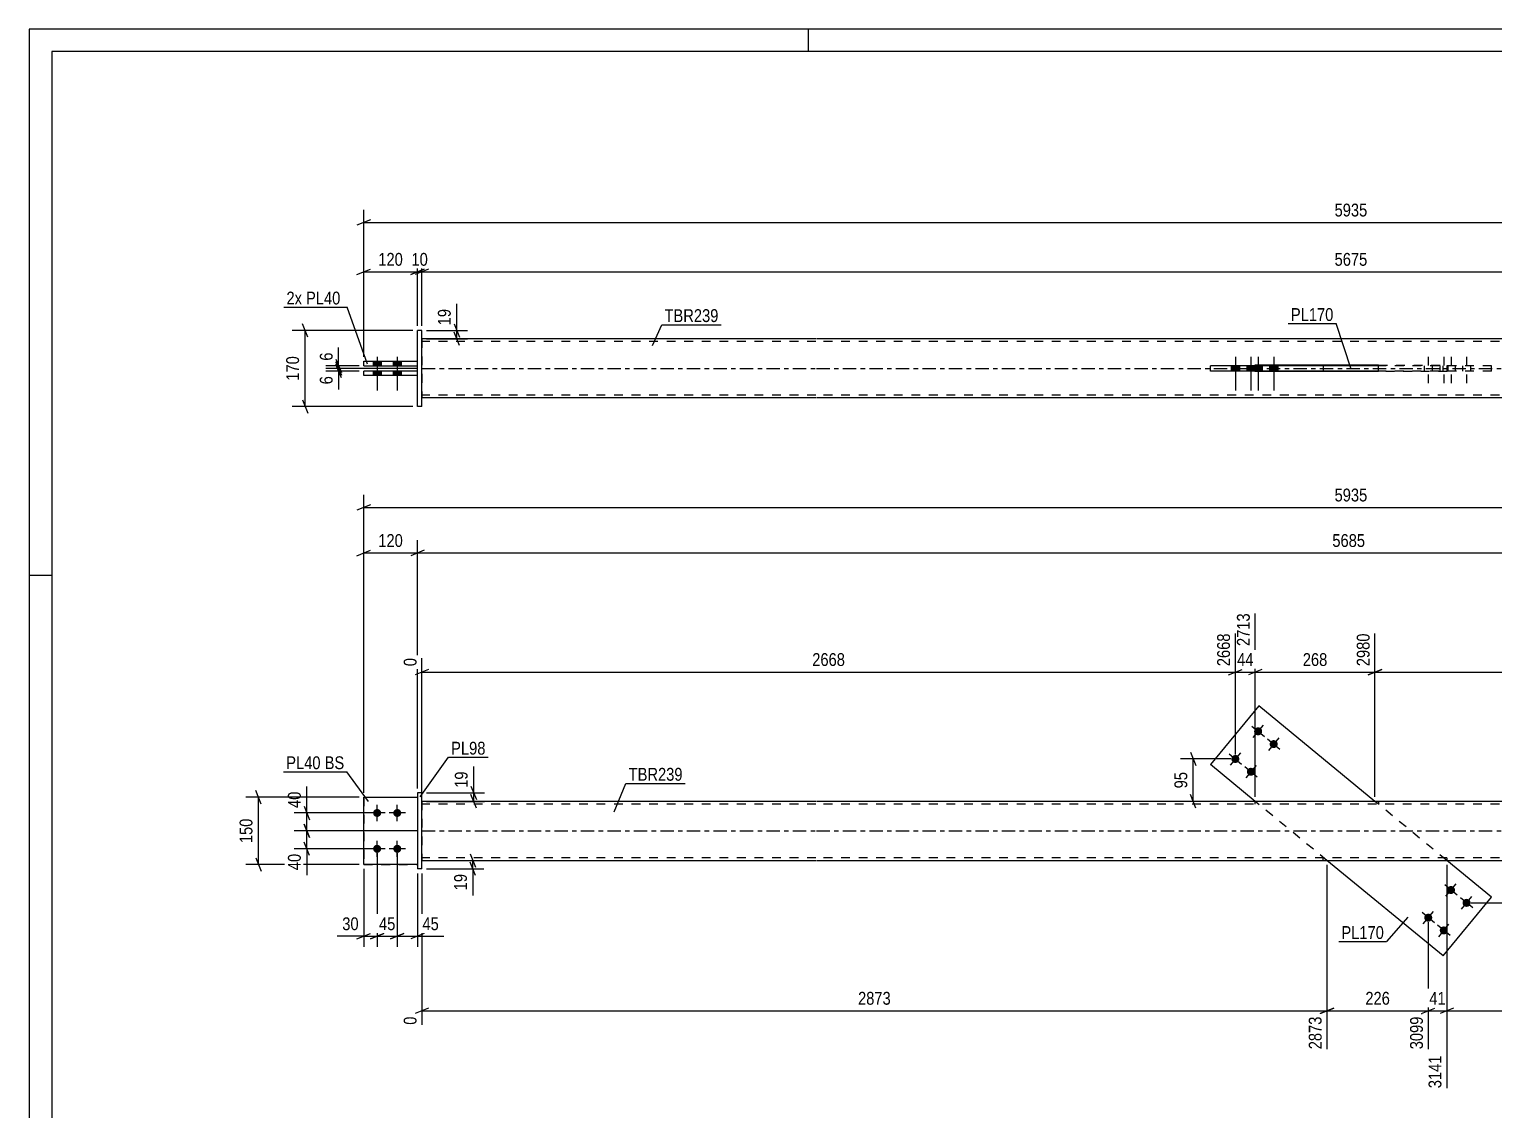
# Model space of a CAD drawing. Header units: millimetres. Extents: x 0 to 594, y 0 to 420.
# Drawn here: x 0 to 327, y 178.6 to 420 of the extents above; entities that cross this region are included whole.
import ezdxf

# ---------------------------------------------------------------- set-up
doc = ezdxf.new("R2010")
doc.units = ezdxf.units.MM
doc.linetypes.add('DXK_LINE_DOT2', pattern=[3.9198, 1.9599, -1.9599])
doc.linetypes.add('DXK_LINE_DOT3', pattern=[5.9187, 2.979, -0.9799, 0.9799, -0.9799])
doc.styles.add('Arial Narrow', font='ARIALN.TTF', dxfattribs={"height": 0.2})

# ---------------------------------------------------------------- blocks, each defined once
blk = doc.blocks.new('Unknown-580874599-1129')
at = {"color": 5, "linetype": 'Continuous'}
for p, q in [((594, 420), (0, 420)), ((0, 420), (0, 0)), ((174, 415), (174, 420)), ((589, 415), (5, 415)), ((5, 415), (5, 5)), ((5, 298), (0, 298))]:
    blk.add_line(p, q, dxfattribs=at)
blk = doc.blocks.new('Part-580874599-1928 - 1901')
at = {"color": 2, "linetype": 'Continuous'}
for p, q in [((74.68, 233.42), (74.68, 248.42)), ((74.68, 248.42), (86.68, 248.42)), ((86.68, 233.42), (74.68, 233.42))]:
    blk.add_line(p, q, dxfattribs=at)
at = {"color": 7, "linetype": 'DXK_LINE_DOT2'}
blk.add_line((86.68, 248.42), (86.68, 233.42), dxfattribs=at)
blk = doc.blocks.new('Part-580874599-1912 - 1901')
at = {"color": 2, "linetype": 'Continuous'}
for p, q in [((175.68, 247.52), (87.68, 247.52)), ((414.54, 247.52), (175.78, 247.52)), ((87.68, 234.32), (175.68, 234.32)), ((175.78, 234.32), (414.54, 234.32))]:
    blk.add_line(p, q, dxfattribs=at)
at = {"color": 7, "linetype": 'DXK_LINE_DOT2'}
for p, q in [((87.68, 247.52), (87.68, 234.32)), ((175.68, 246.92), (87.68, 246.92)), ((414.54, 246.92), (175.78, 246.92)), ((273.66, 247.52), (273.66, 246.92)), ((301.34, 247.52), (301.34, 246.92)), ((175.68, 234.92), (87.68, 234.92)), ((414.54, 234.92), (175.78, 234.92)), ((288.97, 234.32), (288.97, 234.92)), ((316.65, 234.32), (316.65, 234.92))]:
    blk.add_line(p, q, dxfattribs=at)
at = {"color": 7, "linetype": 'DXK_LINE_DOT3'}
for p, q in [((87.68, 240.92), (175.68, 240.92)), ((175.78, 240.92), (414.54, 240.92))]:
    blk.add_line(p, q, dxfattribs=at)
blk = doc.blocks.new('Part-580874599-1933 - 1901')
at = {"color": 7, "linetype": 'DXK_LINE_DOT2'}
for p, q in [((74.68, 248.42), (74.68, 233.42)), ((74.68, 248.42), (86.68, 248.42)), ((86.68, 248.42), (86.68, 233.42)), ((74.68, 233.42), (86.68, 233.42))]:
    blk.add_line(p, q, dxfattribs=at)
blk = doc.blocks.new('Part-580874599-1938 - 1901')
at = {"color": 2, "linetype": 'Continuous'}
for p, q in [((87.68, 249.42), (86.68, 249.42)), ((86.68, 249.42), (86.68, 232.42)), ((87.68, 232.42), (87.68, 249.42)), ((87.68, 232.42), (86.68, 232.42))]:
    blk.add_line(p, q, dxfattribs=at)
blk = doc.blocks.new('Part-580874599-1943 - 1901')
at = {"color": 2, "linetype": 'Continuous'}
for p, q in [((274.58, 268.86), (263.78, 255.74)), ((300.52, 247.52), (274.58, 268.86)), ((273.76, 247.52), (263.78, 255.74)), ((315.73, 212.97), (289.8, 234.32)), ((326.54, 226.1), (316.55, 234.32)), ((315.73, 212.97), (326.54, 226.1))]:
    blk.add_line(p, q, dxfattribs=at)
at = {"color": 7, "linetype": 'DXK_LINE_DOT2'}
for p, q in [((289.8, 234.32), (273.76, 247.52)), ((316.55, 234.32), (300.52, 247.52))]:
    blk.add_line(p, q, dxfattribs=at)
blk = doc.blocks.new('Bolt-580874599-1945 - 1901')
at = {"linetype": 'Continuous'}
for points in [[(77.68, 244.02, -1), (77.68, 245.82, -1)], [(82.18, 244.02, -1), (82.18, 245.82, -1)], [(77.68, 236.02, -1), (77.68, 237.82, -1)], [(82.18, 236.02, -1), (82.18, 237.82, -1)]]:
    blk.add_hatch(color=1, dxfattribs=at).paths.add_polyline_path(points)
at = {"color": 1, "linetype": 'Continuous'}
for p, q in [((77.68, 243.12), (77.68, 246.72)), ((82.18, 243.12), (82.18, 246.72)), ((79.48, 244.92), (75.88, 244.92)), ((83.98, 244.92), (80.38, 244.92)), ((79.48, 236.92), (75.88, 236.92)), ((77.68, 235.12), (77.68, 238.72)), ((83.98, 236.92), (80.38, 236.92)), ((82.18, 235.12), (82.18, 238.72))]:
    blk.add_line(p, q, dxfattribs=at)
blk = doc.blocks.new('Bolt-580874599-1946 - 1901')
at = {"linetype": 'Continuous'}
for points in [[(275, 263.86, -1), (273.85, 262.47, -1)], [(278.47, 261, -1), (277.33, 259.61, -1)], [(269.91, 257.68, -1), (268.77, 256.29, -1)], [(273.39, 254.82, -1), (272.24, 253.43, -1)]]:
    blk.add_hatch(color=1, dxfattribs=at).paths.add_polyline_path(points)
at = {"color": 1, "linetype": 'Continuous'}
for p, q in [((273.04, 264.31), (275.82, 262.02)), ((275.57, 264.55), (273.28, 261.77)), ((279.04, 261.69), (276.76, 258.91)), ((270.49, 258.38), (268.2, 255.6)), ((276.51, 261.45), (279.29, 259.16)), ((267.95, 258.13), (270.73, 255.84)), ((271.43, 255.27), (274.21, 252.98)), ((273.96, 255.52), (271.67, 252.74))]:
    blk.add_line(p, q, dxfattribs=at)
blk = doc.blocks.new('Bolt-580874599-1947 - 1901')
at = {"linetype": 'Continuous'}
for points in [[(316.93, 227.01, -1), (318.07, 228.4, -1)], [(320.4, 224.15, -1), (321.55, 225.54, -1)], [(311.84, 220.84, -1), (312.99, 222.23, -1)], [(315.32, 217.98, -1), (316.46, 219.37, -1)]]:
    blk.add_hatch(color=1, dxfattribs=at).paths.add_polyline_path(points)
at = {"color": 1, "linetype": 'Continuous'}
for p, q in [((316.36, 226.32), (318.64, 229.1)), ((318.89, 226.56), (316.11, 228.85)), ((322.37, 223.7), (319.59, 225.99)), ((319.83, 223.46), (322.12, 226.24)), ((313.81, 220.39), (311.03, 222.68)), ((311.27, 220.14), (313.56, 222.92)), ((317.28, 217.53), (314.5, 219.82)), ((314.75, 217.28), (317.04, 220.06))]:
    blk.add_line(p, q, dxfattribs=at)
blk = doc.blocks.new('Part-580874599-2347 - 2328')
at = {"color": 2, "linetype": 'Continuous'}
for p, q in [((74.68, 342.63), (74.68, 343.63)), ((86.68, 343.63), (74.68, 343.63)), ((86.68, 342.63), (74.68, 342.63))]:
    blk.add_line(p, q, dxfattribs=at)
at = {"color": 7, "linetype": 'DXK_LINE_DOT2'}
blk.add_line((86.68, 342.63), (86.68, 343.63), dxfattribs=at)
blk = doc.blocks.new('Bolt-580874599-2331 - 2328')
at = {"linetype": 'Continuous'}
for points in [[(76.78, 344.83), (78.58, 344.83), (78.58, 345.83), (76.78, 345.83)], [(76.78, 344.83), (78.58, 344.83), (78.58, 345.83), (76.78, 345.83)], [(76.78, 342.63), (78.58, 342.63), (78.58, 343.63), (76.78, 343.63)], [(76.78, 342.63), (78.58, 342.63), (78.58, 343.63), (76.78, 343.63)], [(81.28, 344.83), (83.08, 344.83), (83.08, 345.83), (81.28, 345.83)], [(81.28, 344.83), (83.08, 344.83), (83.08, 345.83), (81.28, 345.83)], [(81.28, 342.63), (83.08, 342.63), (83.08, 343.63), (81.28, 343.63)], [(81.28, 342.63), (83.08, 342.63), (83.08, 343.63), (81.28, 343.63)]]:
    blk.add_hatch(color=1, dxfattribs=at).paths.add_polyline_path(points)
at = {"color": 1, "linetype": 'Continuous'}
for p, q in [((77.68, 346.83), (77.68, 339.33)), ((77.68, 346.83), (77.68, 339.33)), ((82.18, 346.83), (82.18, 339.33)), ((82.18, 346.83), (82.18, 339.33)), ((76.78, 345.83), (76.78, 344.83)), ((76.78, 345.83), (76.78, 344.83)), ((76.78, 343.63), (76.78, 342.63)), ((76.78, 343.63), (76.78, 342.63)), ((78.58, 345.83), (78.58, 344.83)), ((78.58, 345.83), (78.58, 344.83)), ((78.58, 343.63), (78.58, 342.63)), ((78.58, 343.63), (78.58, 342.63)), ((81.28, 345.83), (81.28, 344.83)), ((81.28, 345.83), (81.28, 344.83)), ((81.28, 343.63), (81.28, 342.63)), ((81.28, 343.63), (81.28, 342.63)), ((83.08, 345.83), (83.08, 344.83)), ((83.08, 345.83), (83.08, 344.83)), ((83.08, 343.63), (83.08, 342.63)), ((83.08, 343.63), (83.08, 342.63))]:
    blk.add_line(p, q, dxfattribs=at)
blk = doc.blocks.new('Part-580874599-2336 - 2328')
at = {"color": 2, "linetype": 'Continuous'}
for p, q in [((263.78, 343.63), (263.78, 344.83)), ((301.34, 344.83), (263.78, 344.83)), ((301.34, 343.63), (263.78, 343.63)), ((274.58, 343.63), (274.58, 344.83))]:
    blk.add_line(p, q, dxfattribs=at)
at = {"color": 7, "linetype": 'DXK_LINE_DOT2'}
for p, q in [((326.54, 344.83), (301.34, 344.83)), ((326.54, 343.63), (301.34, 343.63)), ((315.73, 343.63), (315.73, 344.83)), ((326.54, 343.63), (326.54, 344.83))]:
    blk.add_line(p, q, dxfattribs=at)
blk = doc.blocks.new('Part-580874599-2337 - 2328')
at = {"color": 2, "linetype": 'Continuous'}
for p, q in [((87.68, 352.73), (86.68, 352.73)), ((86.68, 335.73), (86.68, 352.73)), ((87.68, 335.73), (87.68, 352.73)), ((87.68, 335.73), (86.68, 335.73))]:
    blk.add_line(p, q, dxfattribs=at)
blk = doc.blocks.new('Part-580874599-2342 - 2328')
at = {"color": 2, "linetype": 'Continuous'}
for p, q in [((74.68, 344.83), (74.68, 345.83)), ((74.68, 345.83), (86.68, 345.83)), ((74.68, 344.83), (86.68, 344.83))]:
    blk.add_line(p, q, dxfattribs=at)
at = {"color": 7, "linetype": 'DXK_LINE_DOT2'}
blk.add_line((86.68, 344.83), (86.68, 345.83), dxfattribs=at)
blk = doc.blocks.new('Part-580874599-2367 - 2328')
at = {"color": 2, "linetype": 'Continuous'}
for p, q in [((175.68, 350.83), (87.68, 350.83)), ((414.54, 350.83), (175.78, 350.83)), ((273.66, 344.83), (273.66, 344.93)), ((301.34, 344.93), (273.66, 344.93)), ((273.66, 343.53), (273.66, 343.63)), ((301.34, 343.53), (273.66, 343.53)), ((288.97, 344.83), (288.97, 344.93)), ((288.97, 343.53), (288.97, 343.63)), ((301.34, 343.53), (301.34, 344.93)), ((175.68, 337.63), (87.68, 337.63)), ((414.54, 337.63), (175.78, 337.63))]:
    blk.add_line(p, q, dxfattribs=at)
at = {"color": 7, "linetype": 'DXK_LINE_DOT2'}
for p, q in [((87.68, 350.83), (87.68, 337.63)), ((175.68, 350.23), (87.68, 350.23)), ((414.54, 350.23), (175.78, 350.23)), ((273.66, 344.93), (273.66, 343.63)), ((288.97, 344.93), (288.97, 343.63)), ((301.34, 344.93), (316.65, 344.93)), ((316.65, 343.53), (301.34, 343.53)), ((316.65, 344.93), (316.65, 343.53)), ((175.68, 338.23), (87.68, 338.23)), ((414.54, 338.23), (175.78, 338.23))]:
    blk.add_line(p, q, dxfattribs=at)
at = {"color": 7, "linetype": 'DXK_LINE_DOT3'}
for p, q in [((87.68, 344.23), (175.68, 344.23)), ((175.78, 344.23), (414.54, 344.23))]:
    blk.add_line(p, q, dxfattribs=at)
blk = doc.blocks.new('Bolt-580874599-2373 - 2328')
at = {"linetype": 'Continuous'}
for points in [[(270.24, 344.83), (268.44, 344.83), (268.44, 343.63), (270.24, 343.63)], [(273.72, 344.83), (271.92, 344.83), (271.92, 343.63), (273.72, 343.63)], [(275.33, 344.83), (273.53, 344.83), (273.53, 343.63), (275.33, 343.63)], [(278.8, 344.83), (277, 344.83), (277, 343.63), (278.8, 343.63)]]:
    blk.add_hatch(color=1, dxfattribs=at).paths.add_polyline_path(points)
at = {"color": 1, "linetype": 'Continuous'}
for p, q in [((269.34, 346.83), (269.34, 339.33)), ((272.82, 346.83), (272.82, 339.33)), ((274.43, 346.83), (274.43, 339.33)), ((277.9, 346.83), (277.9, 339.33)), ((268.44, 344.83), (268.44, 343.63)), ((270.24, 344.83), (270.24, 343.63)), ((271.92, 344.83), (271.92, 343.63)), ((273.53, 344.83), (273.53, 343.63)), ((273.72, 344.83), (273.72, 343.63)), ((275.33, 344.83), (275.33, 343.63)), ((277, 344.83), (277, 343.63)), ((278.8, 344.83), (278.8, 343.63))]:
    blk.add_line(p, q, dxfattribs=at)
blk = doc.blocks.new('Bolt-580874599-2374 - 2328')
at = {"color": 1, "linetype": 'DXK_LINE_DOT2'}
for p, q in [((312.42, 346.83), (312.42, 339.33)), ((315.89, 346.83), (315.89, 339.33)), ((317.5, 346.83), (317.5, 339.33)), ((320.98, 346.83), (320.98, 339.33)), ((311.52, 344.83), (311.52, 343.63)), ((313.32, 344.83), (313.32, 343.63)), ((314.99, 344.83), (314.99, 343.63)), ((316.6, 344.83), (316.6, 343.63)), ((316.79, 344.83), (316.79, 343.63)), ((318.4, 344.83), (318.4, 343.63)), ((320.08, 344.83), (320.08, 343.63)), ((321.88, 344.83), (321.88, 343.63))]:
    blk.add_line(p, q, dxfattribs=at)
blk = doc.blocks.new('StraightDimension-580874599-2155 - 1901')
at = {"color": 7, "linetype": 'Continuous'}
for p, q in [((289.8, 233.32), (289.8, 192.13)), ((312.42, 220.53), (312.42, 192.13)), ((291.3, 201.34), (288.3, 200.14)), ((289.8, 200.74), (312.42, 200.74)), ((310.92, 200.14), (313.92, 201.34))]:
    blk.add_line(p, q, dxfattribs=at)
at = {"color": 0}
blk.add_wipeout([(304.45, 201.49), (304.45, 205.69), (297.77, 205.69), (297.77, 201.49)], dxfattribs=at)
at = {"color": 0, "linetype": 'Continuous'}
blk.add_wipeout([(311.82, 200.04), (307.62, 200.04), (307.62, 191.53), (311.82, 191.53)], dxfattribs=at)
at = {"color": 3, "style": 'Arial Narrow'}
blk.add_text('226', height=2.863, dxfattribs=at).set_placement((298.37, 202.09))
at = {"color": 3, "linetype": 'Continuous', "style": 'Arial Narrow'}
blk.add_text('3099', height=2.863, rotation=90.0002, dxfattribs=at).set_placement((311.22, 192.13))
blk = doc.blocks.new('StraightDimension-580874599-1978 - 1901')
at = {"color": 7, "linetype": 'Continuous'}
for p, q in [((74.68, 249.42), (74.68, 305.85)), ((86.68, 250.42), (86.68, 305.85)), ((73.18, 302.4), (76.18, 303.6)), ((74.68, 303), (86.68, 303)), ((88.18, 303.6), (85.18, 302.4))]:
    blk.add_line(p, q, dxfattribs=at)
at = {"color": 0}
blk.add_wipeout([(84.02, 303.75), (84.02, 307.95), (77.34, 307.95), (77.34, 303.75)], dxfattribs=at)
at = {"color": 3, "style": 'Arial Narrow'}
blk.add_text('120', height=2.863, dxfattribs=at).set_placement((77.94, 304.35))
blk = doc.blocks.new('StraightDimension-580874599-2125 - 1901')
at = {"color": 7, "linetype": 'Continuous'}
for p, q in [((88.68, 249.42), (101.64, 249.42)), ((98.64, 250.92), (99.84, 247.92)), ((99.84, 246.02), (98.64, 249.02)), ((99.24, 247.52), (99.24, 249.42)), ((88.68, 247.52), (101.64, 247.52))]:
    blk.add_line(p, q, dxfattribs=at)
at = {"color": 0}
blk.add_wipeout([(98.49, 254.8), (94.29, 254.8), (94.29, 249.94), (98.49, 249.94)], dxfattribs=at)
at = {"color": 7, "linetype": 'Continuous'}
blk.add_line((99.24, 249.42), (99.24, 255.32), dxfattribs=at)
blk.add_line((99.24, 249.42), (99.24, 255.32), dxfattribs=at)
at = {"color": 3, "style": 'Arial Narrow'}
blk.add_text('19', height=2.863, rotation=90.0002, dxfattribs=at).set_placement((97.89, 250.54))
blk = doc.blocks.new('StraightDimension-580874599-2235 - 1901')
at = {"color": 7, "linetype": 'Continuous'}
for p, q in [((273.76, 248.52), (273.76, 289.52)), ((300.52, 248.52), (300.52, 285.02)), ((275.26, 277.01), (272.26, 275.81)), ((273.76, 276.41), (300.52, 276.41)), ((299.02, 275.81), (302.02, 277.01))]:
    blk.add_line(p, q, dxfattribs=at)
at = {"color": 0, "linetype": 'Continuous'}
blk.add_wipeout([(299.92, 285.62), (295.72, 285.62), (295.72, 277.11), (299.92, 277.11)], dxfattribs=at)
at = {"color": 0}
blk.add_wipeout([(290.48, 277.16), (290.48, 281.36), (283.8, 281.36), (283.8, 277.16)], dxfattribs=at)
at = {"color": 3, "linetype": 'Continuous', "style": 'Arial Narrow'}
blk.add_text('2980', height=2.863, rotation=90.0002, dxfattribs=at).set_placement((299.32, 277.71))
at = {"color": 3, "style": 'Arial Narrow'}
blk.add_text('268', height=2.863, dxfattribs=at).set_placement((284.4, 277.76))
blk = doc.blocks.new('StraightDimension-580874599-3569 - 1901')
at = {"color": 7, "linetype": 'Continuous'}
for p, q in [((259.35, 258.49), (260.55, 255.49)), ((268.34, 256.99), (257.1, 256.99)), ((259.95, 247.52), (259.95, 256.99)), ((260.55, 246.02), (259.35, 249.02)), ((260.49, 247.52), (257.1, 247.52))]:
    blk.add_line(p, q, dxfattribs=at)
at = {"color": 0}
blk.add_wipeout([(259.2, 254.68), (255, 254.68), (255, 249.82), (259.2, 249.82)], dxfattribs=at)
at = {"color": 3, "style": 'Arial Narrow'}
blk.add_text('95', height=2.863, rotation=90.0002, dxfattribs=at).set_placement((258.6, 250.42))
blk = doc.blocks.new('StraightDimension-580874599-2098 - 1901')
at = {"color": 7, "linetype": 'Continuous'}
for p, q in [((61.38, 246.42), (62.58, 243.42)), ((76.68, 244.92), (59.13, 244.92)), ((62.58, 239.42), (61.38, 242.42)), ((61.98, 240.92), (61.98, 244.92)), ((86.68, 240.92), (59.13, 240.92))]:
    blk.add_line(p, q, dxfattribs=at)
at = {"color": 0}
blk.add_wipeout([(61.23, 250.3), (57.03, 250.3), (57.03, 245.44), (61.23, 245.44)], dxfattribs=at)
at = {"color": 7, "linetype": 'Continuous'}
blk.add_line((61.98, 244.92), (61.98, 250.82), dxfattribs=at)
blk.add_line((61.98, 244.92), (61.98, 250.82), dxfattribs=at)
at = {"color": 3, "style": 'Arial Narrow'}
blk.add_text('40', height=2.863, rotation=90.0002, dxfattribs=at).set_placement((60.63, 246.04))
blk = doc.blocks.new('StraightDimension-580874599-2169 - 1901')
at = {"color": 7, "linetype": 'Continuous'}
for p, q in [((316.55, 233.32), (316.55, 183.43)), ((312.42, 220.53), (312.42, 192.13)), ((310.92, 200.14), (313.92, 201.34)), ((312.42, 200.74), (316.55, 200.74)), ((318.05, 201.34), (315.05, 200.14))]:
    blk.add_line(p, q, dxfattribs=at)
at = {"color": 0}
blk.add_wipeout([(316.91, 201.49), (316.91, 205.69), (312.06, 205.69), (312.06, 201.49)], dxfattribs=at)
at = {"color": 0, "linetype": 'Continuous'}
blk.add_wipeout([(315.95, 191.34), (311.75, 191.34), (311.75, 182.83), (315.95, 182.83)], dxfattribs=at)
at = {"color": 3, "style": 'Arial Narrow'}
blk.add_text('41', height=2.863, dxfattribs=at).set_placement((312.66, 202.09))
at = {"color": 3, "linetype": 'Continuous', "style": 'Arial Narrow'}
blk.add_text('3141', height=2.863, rotation=90.0002, dxfattribs=at).set_placement((315.35, 183.43))
blk = doc.blocks.new('StraightDimension-580874599-1973 - 1901')
at = {"color": 7, "linetype": 'Continuous'}
for p, q in [((86.68, 250.42), (86.68, 305.85)), ((88.18, 303.6), (85.18, 302.4)), ((86.68, 303), (502.64, 303))]:
    blk.add_line(p, q, dxfattribs=at)
at = {"color": 0}
blk.add_wipeout([(298.91, 303.75), (298.91, 307.95), (290.4, 307.95), (290.4, 303.75)], dxfattribs=at)
at = {"color": 3, "style": 'Arial Narrow'}
blk.add_text('5685', height=2.863, dxfattribs=at).set_placement((291, 304.35))
blk = doc.blocks.new('StraightDimension-580874599-2030 - 1901')
at = {"color": 7, "linetype": 'Continuous'}
for p, q in [((334.34, 235.82), (335.54, 232.82)), ((326.71, 234.32), (337.34, 234.32)), ((334.94, 224.85), (334.94, 234.32)), ((335.54, 223.35), (334.34, 226.35)), ((321.98, 224.85), (337.34, 224.85))]:
    blk.add_line(p, q, dxfattribs=at)
at = {"color": 0}
blk.add_wipeout([(334.19, 232.01), (329.99, 232.01), (329.99, 227.15), (334.19, 227.15)], dxfattribs=at)
at = {"color": 3, "style": 'Arial Narrow'}
blk.add_text('95', height=2.863, rotation=90.0002, dxfattribs=at).set_placement((333.59, 227.75))
blk = doc.blocks.new('StraightDimension-580874599-2041 - 1901')
at = {"color": 7, "linetype": 'Continuous'}
for p, q in [((51.78, 246.92), (50.58, 249.92)), ((73.68, 248.42), (48.33, 248.42)), ((51.18, 233.42), (51.18, 248.42)), ((73.68, 233.42), (48.33, 233.42)), ((50.58, 234.92), (51.78, 231.92))]:
    blk.add_line(p, q, dxfattribs=at)
at = {"color": 0}
blk.add_wipeout([(50.43, 244.26), (46.23, 244.26), (46.23, 237.58), (50.43, 237.58)], dxfattribs=at)
at = {"color": 3, "style": 'Arial Narrow'}
blk.add_text('150', height=2.863, rotation=90.0002, dxfattribs=at).set_placement((49.83, 238.18))
blk = doc.blocks.new('StraightDimension-580874599-2183 - 1901')
at = {"color": 7, "linetype": 'Continuous'}
for p, q in [((316.55, 233.32), (316.55, 183.43)), ((502.64, 232.42), (502.64, 192.13)), ((318.05, 201.34), (315.05, 200.14)), ((316.55, 200.74), (502.64, 200.74)), ((501.14, 200.14), (504.14, 201.34))]:
    blk.add_line(p, q, dxfattribs=at)
at = {"color": 0}
blk.add_wipeout([(413.85, 201.49), (413.85, 205.69), (405.34, 205.69), (405.34, 201.49)], dxfattribs=at)
at = {"color": 0, "linetype": 'Continuous'}
blk.add_wipeout([(502.04, 200.04), (497.84, 200.04), (497.84, 191.53), (502.04, 191.53)], dxfattribs=at)
at = {"color": 3, "style": 'Arial Narrow'}
blk.add_text('2534', height=2.863, dxfattribs=at).set_placement((405.94, 202.09))
at = {"color": 3, "linetype": 'Continuous', "style": 'Arial Narrow'}
blk.add_text('5675', height=2.863, rotation=90.0002, dxfattribs=at).set_placement((501.44, 192.13))
blk = doc.blocks.new('StraightDimension-580874599-2257 - 1901')
at = {"color": 7, "linetype": 'Continuous'}
for p, q in [((273.76, 248.52), (273.76, 289.52)), ((269.34, 257.99), (269.34, 285.02)), ((267.84, 275.81), (270.84, 277.01)), ((269.34, 276.41), (273.76, 276.41)), ((275.26, 277.01), (272.26, 275.81))]:
    blk.add_line(p, q, dxfattribs=at)
at = {"color": 0}
blk.add_wipeout([(273.98, 277.16), (273.98, 281.36), (269.13, 281.36), (269.13, 277.16)], dxfattribs=at)
at = {"color": 0, "linetype": 'Continuous'}
blk.add_wipeout([(273.16, 290.12), (268.96, 290.12), (268.96, 281.61), (273.16, 281.61)], dxfattribs=at)
at = {"color": 3, "linetype": 'Continuous', "style": 'Arial Narrow'}
blk.add_text('2713', height=2.863, rotation=90.0002, dxfattribs=at).set_placement((272.56, 282.21))
at = {"color": 3, "style": 'Arial Narrow'}
blk.add_text('44', height=2.863, dxfattribs=at).set_placement((269.73, 277.76))
blk = doc.blocks.new('StraightDimension-580874599-2111 - 1901')
at = {"color": 7, "linetype": 'Continuous'}
for p, q in [((61.38, 242.42), (62.58, 239.42)), ((86.68, 240.92), (59.13, 240.92)), ((61.98, 236.92), (61.98, 240.92)), ((76.68, 236.92), (59.13, 236.92)), ((62.58, 235.42), (61.38, 238.42))]:
    blk.add_line(p, q, dxfattribs=at)
at = {"color": 0}
blk.add_wipeout([(61.23, 236.39), (57.03, 236.39), (57.03, 231.54), (61.23, 231.54)], dxfattribs=at)
at = {"color": 7, "linetype": 'Continuous'}
blk.add_line((61.98, 236.92), (61.98, 231.01), dxfattribs=at)
blk.add_line((61.98, 236.92), (61.98, 231.01), dxfattribs=at)
at = {"color": 3, "style": 'Arial Narrow'}
blk.add_text('40', height=2.863, rotation=90.0002, dxfattribs=at).set_placement((60.63, 232.14))
blk = doc.blocks.new('StraightDimension-580874599-2134 - 1901')
at = {"color": 7, "linetype": 'Continuous'}
for p, q in [((98.48, 235.82), (99.68, 232.82)), ((88.68, 234.32), (101.48, 234.32)), ((88.68, 232.42), (101.48, 232.42)), ((99.68, 230.92), (98.48, 233.92)), ((99.08, 232.42), (99.08, 234.32))]:
    blk.add_line(p, q, dxfattribs=at)
at = {"color": 0}
blk.add_wipeout([(98.33, 231.89), (94.13, 231.89), (94.13, 227.04), (98.33, 227.04)], dxfattribs=at)
at = {"color": 7, "linetype": 'Continuous'}
blk.add_line((99.08, 232.42), (99.08, 226.51), dxfattribs=at)
blk.add_line((99.08, 232.42), (99.08, 226.51), dxfattribs=at)
at = {"color": 3, "style": 'Arial Narrow'}
blk.add_text('19', height=2.863, rotation=90.0002, dxfattribs=at).set_placement((97.73, 227.64))
blk = doc.blocks.new('StraightDimension-580874599-2143 - 1901')
at = {"color": 7, "linetype": 'Continuous'}
for p, q in [((289.8, 233.32), (289.8, 192.13)), ((87.68, 231.42), (87.68, 197.61)), ((89.18, 201.34), (86.18, 200.14)), ((87.68, 200.74), (289.8, 200.74)), ((288.3, 200.14), (291.3, 201.34))]:
    blk.add_line(p, q, dxfattribs=at)
at = {"color": 0}
blk.add_wipeout([(193, 201.49), (193, 205.69), (184.48, 205.69), (184.48, 201.49)], dxfattribs=at)
at = {"color": 0, "linetype": 'Continuous'}
for points in [[(87.08, 200.04), (82.88, 200.04), (82.88, 197.01), (87.08, 197.01)], [(289.2, 200.04), (285, 200.04), (285, 191.53), (289.2, 191.53)]]:
    blk.add_wipeout(points, dxfattribs=at)
at = {"color": 3, "style": 'Arial Narrow'}
blk.add_text('2873', height=2.863, dxfattribs=at).set_placement((185.08, 202.09))
at = {"color": 3, "linetype": 'Continuous', "style": 'Arial Narrow'}
for s, height, p in [('0', 2.86, (86.48, 197.61)), ('2873', 2.863, (288.6, 192.13))]:
    blk.add_text(s, height=height, rotation=90.0002, dxfattribs=at).set_placement(p)
blk = doc.blocks.new('StraightDimension-580874599-2196 - 1901')
at = {"color": 7, "linetype": 'Continuous'}
for p, q in [((77.68, 235.92), (77.68, 214.99)), ((74.68, 232.42), (74.68, 214.99)), ((73.18, 216.79), (76.18, 217.99)), ((74.68, 217.39), (77.68, 217.39)), ((79.18, 217.99), (76.18, 216.79))]:
    blk.add_line(p, q, dxfattribs=at)
at = {"color": 0}
blk.add_wipeout([(74.15, 218.14), (74.15, 222.34), (69.3, 222.34), (69.3, 218.14)], dxfattribs=at)
at = {"color": 7, "linetype": 'Continuous'}
blk.add_line((74.68, 217.39), (68.77, 217.39), dxfattribs=at)
blk.add_line((74.68, 217.39), (68.77, 217.39), dxfattribs=at)
at = {"color": 3, "style": 'Arial Narrow'}
blk.add_text('30', height=2.863, dxfattribs=at).set_placement((69.9, 218.74))
blk = doc.blocks.new('StraightDimension-580874599-2206 - 1901')
at = {"color": 7, "linetype": 'Continuous'}
for p, q in [((77.68, 235.92), (77.68, 214.99)), ((82.18, 235.92), (82.18, 214.99)), ((76.18, 216.79), (79.18, 217.99)), ((77.68, 217.39), (82.18, 217.39)), ((83.68, 217.99), (80.68, 216.79))]:
    blk.add_line(p, q, dxfattribs=at)
at = {"color": 0}
blk.add_wipeout([(82.36, 218.14), (82.36, 222.34), (77.5, 222.34), (77.5, 218.14)], dxfattribs=at)
at = {"color": 3, "style": 'Arial Narrow'}
blk.add_text('45', height=2.863, dxfattribs=at).set_placement((78.1, 218.74))
blk = doc.blocks.new('StraightDimension-580874599-2213 - 1901')
at = {"color": 7, "linetype": 'Continuous'}
for p, q in [((82.18, 235.92), (82.18, 214.99)), ((86.68, 231.42), (86.68, 214.99)), ((80.68, 216.79), (83.68, 217.99)), ((82.18, 217.39), (86.68, 217.39)), ((88.18, 217.99), (85.18, 216.79))]:
    blk.add_line(p, q, dxfattribs=at)
at = {"color": 0}
blk.add_wipeout([(92.06, 218.14), (92.06, 222.34), (87.2, 222.34), (87.2, 218.14)], dxfattribs=at)
at = {"color": 7, "linetype": 'Continuous'}
blk.add_line((86.68, 217.39), (92.59, 217.39), dxfattribs=at)
blk.add_line((86.68, 217.39), (92.59, 217.39), dxfattribs=at)
at = {"color": 3, "style": 'Arial Narrow'}
blk.add_text('45', height=2.863, dxfattribs=at).set_placement((87.8, 218.74))
blk = doc.blocks.new('StraightDimension-580874599-2221 - 1901')
at = {"color": 7, "linetype": 'Continuous'}
for p, q in [((300.52, 248.52), (300.52, 285.02)), ((502.64, 249.42), (502.64, 285.02)), ((302.02, 277.01), (299.02, 275.81)), ((300.52, 276.41), (502.64, 276.41)), ((501.14, 275.81), (504.14, 277.01))]:
    blk.add_line(p, q, dxfattribs=at)
at = {"color": 0, "linetype": 'Continuous'}
blk.add_wipeout([(502.04, 285.62), (497.84, 285.62), (497.84, 277.11), (502.04, 277.11)], dxfattribs=at)
at = {"color": 0}
blk.add_wipeout([(405.83, 277.16), (405.83, 281.36), (397.32, 281.36), (397.32, 277.16)], dxfattribs=at)
at = {"color": 3, "linetype": 'Continuous', "style": 'Arial Narrow'}
blk.add_text('5675', height=2.863, rotation=90.0002, dxfattribs=at).set_placement((501.44, 277.71))
at = {"color": 3, "style": 'Arial Narrow'}
blk.add_text('2694', height=2.863, dxfattribs=at).set_placement((397.92, 277.76))
blk = doc.blocks.new('StraightDimension-580874599-2273 - 1901')
at = {"color": 7, "linetype": 'Continuous'}
for p, q in [((269.34, 257.99), (269.34, 285.02)), ((87.68, 248.52), (87.68, 279.54)), ((89.18, 277.01), (86.18, 275.81)), ((87.68, 276.41), (269.34, 276.41)), ((267.84, 275.81), (270.84, 277.01))]:
    blk.add_line(p, q, dxfattribs=at)
at = {"color": 0, "linetype": 'Continuous'}
for points in [[(268.74, 285.62), (264.54, 285.62), (264.54, 277.11), (268.74, 277.11)], [(87.08, 280.14), (82.88, 280.14), (82.88, 277.11), (87.08, 277.11)]]:
    blk.add_wipeout(points, dxfattribs=at)
at = {"color": 0}
blk.add_wipeout([(182.77, 277.16), (182.77, 281.36), (174.25, 281.36), (174.25, 277.16)], dxfattribs=at)
at = {"color": 3, "linetype": 'Continuous', "style": 'Arial Narrow'}
for s, height, p in [('2668', 2.863, (268.14, 277.71)), ('0', 2.86, (86.48, 277.71))]:
    blk.add_text(s, height=height, rotation=90.0002, dxfattribs=at).set_placement(p)
at = {"color": 3, "style": 'Arial Narrow'}
blk.add_text('2668', height=2.863, dxfattribs=at).set_placement((174.85, 277.76))
blk = doc.blocks.new('StraightDimension-580874599-2284 - 1901')
at = {"color": 7, "linetype": 'Continuous'}
for p, q in [((74.68, 249.42), (74.68, 316.02)), ((76.18, 313.77), (73.18, 312.57)), ((74.68, 313.17), (515.64, 313.17))]:
    blk.add_line(p, q, dxfattribs=at)
at = {"color": 0}
blk.add_wipeout([(299.41, 313.92), (299.41, 318.12), (290.9, 318.12), (290.9, 313.92)], dxfattribs=at)
at = {"color": 3, "style": 'Arial Narrow'}
blk.add_text('5935', height=2.863, dxfattribs=at).set_placement((291.5, 314.52))
blk = doc.blocks.new('StraightDimension-580874599-2483 - 2328')
at = {"color": 7, "linetype": 'Continuous'}
for p, q in [((73.18, 365.22), (76.18, 366.42)), ((74.68, 346.83), (74.68, 368.67)), ((88.18, 366.42), (85.18, 365.22)), ((86.68, 353.73), (86.68, 368.67)), ((74.68, 365.82), (86.68, 365.82))]:
    blk.add_line(p, q, dxfattribs=at)
at = {"color": 0}
blk.add_wipeout([(84.02, 366.57), (84.02, 370.77), (77.34, 370.77), (77.34, 366.57)], dxfattribs=at)
at = {"color": 3, "style": 'Arial Narrow'}
blk.add_text('120', height=2.863, dxfattribs=at).set_placement((77.94, 367.17))
blk = doc.blocks.new('StraightDimension-580874599-2524 - 2328')
at = {"color": 7, "linetype": 'Continuous'}
for p, q in [((62.19, 351.23), (60.99, 354.23)), ((85.68, 352.73), (58.74, 352.73)), ((61.59, 335.73), (61.59, 352.73)), ((60.99, 337.23), (62.19, 334.23)), ((85.68, 335.73), (58.74, 335.73))]:
    blk.add_line(p, q, dxfattribs=at)
at = {"color": 0}
blk.add_wipeout([(60.84, 347.57), (56.64, 347.57), (56.64, 340.89), (60.84, 340.89)], dxfattribs=at)
at = {"color": 3, "style": 'Arial Narrow'}
blk.add_text('170', height=2.863, rotation=90.0002, dxfattribs=at).set_placement((60.24, 341.49))
blk = doc.blocks.new('StraightDimension-580874599-2406 - 2328')
at = {"color": 7, "linetype": 'Continuous'}
for p, q in [((86.68, 344.23), (66.24, 344.23)), ((73.68, 343.63), (66.24, 343.63)), ((68.49, 345.73), (69.69, 342.73)), ((69.69, 342.13), (68.49, 345.13)), ((69.09, 343.63), (69.09, 344.23))]:
    blk.add_line(p, q, dxfattribs=at)
at = {"color": 0}
blk.add_wipeout([(68.34, 343.11), (64.14, 343.11), (64.14, 340.08), (68.34, 340.08)], dxfattribs=at)
at = {"color": 7, "linetype": 'Continuous'}
blk.add_line((69.09, 343.63), (69.09, 339.55), dxfattribs=at)
blk.add_line((69.09, 343.63), (69.09, 339.55), dxfattribs=at)
at = {"color": 3, "style": 'Arial Narrow'}
blk.add_text('6', height=2.86, rotation=90.0002, dxfattribs=at).set_placement((67.74, 340.68))
blk = doc.blocks.new('StraightDimension-580874599-2379 - 2328')
at = {"color": 7, "linetype": 'Continuous'}
for p, q in [((94.86, 354.23), (96.06, 351.23)), ((88.68, 352.73), (97.86, 352.73)), ((88.68, 350.83), (97.86, 350.83)), ((96.06, 349.33), (94.86, 352.33)), ((95.46, 350.83), (95.46, 352.73))]:
    blk.add_line(p, q, dxfattribs=at)
at = {"color": 0}
blk.add_wipeout([(94.71, 358.11), (90.51, 358.11), (90.51, 353.26), (94.71, 353.26)], dxfattribs=at)
at = {"color": 7, "linetype": 'Continuous'}
blk.add_line((95.46, 352.73), (95.46, 358.64), dxfattribs=at)
blk.add_line((95.46, 352.73), (95.46, 358.64), dxfattribs=at)
at = {"color": 3, "style": 'Arial Narrow'}
blk.add_text('19', height=2.863, rotation=90.0002, dxfattribs=at).set_placement((94.11, 353.86))
blk = doc.blocks.new('StraightDimension-580874599-2390 - 2328')
at = {"color": 7, "linetype": 'Continuous'}
for p, q in [((73.68, 344.83), (66.24, 344.83)), ((86.68, 344.23), (66.24, 344.23)), ((68.49, 346.33), (69.69, 343.33)), ((69.69, 342.73), (68.49, 345.73)), ((69.09, 344.23), (69.09, 344.83))]:
    blk.add_line(p, q, dxfattribs=at)
at = {"color": 0}
blk.add_wipeout([(68.34, 348.38), (64.14, 348.38), (64.14, 345.36), (68.34, 345.36)], dxfattribs=at)
at = {"color": 7, "linetype": 'Continuous'}
blk.add_line((69.09, 344.83), (69.09, 348.91), dxfattribs=at)
blk.add_line((69.09, 344.83), (69.09, 348.91), dxfattribs=at)
at = {"color": 3, "style": 'Arial Narrow'}
blk.add_text('6', height=2.86, rotation=90.0002, dxfattribs=at).set_placement((67.74, 345.96))
blk = doc.blocks.new('StraightDimension-580874599-2473 - 2328')
at = {"color": 7, "linetype": 'Continuous'}
for p, q in [((89.18, 366.42), (86.18, 365.22)), ((87.68, 353.73), (87.68, 368.67)), ((87.68, 365.82), (502.64, 365.82))]:
    blk.add_line(p, q, dxfattribs=at)
at = {"color": 0}
blk.add_wipeout([(299.41, 366.57), (299.41, 370.77), (290.9, 370.77), (290.9, 366.57)], dxfattribs=at)
at = {"color": 3, "style": 'Arial Narrow'}
blk.add_text('5675', height=2.863, dxfattribs=at).set_placement((291.5, 367.17))
blk = doc.blocks.new('StraightDimension-580874599-2493 - 2328')
at = {"color": 7, "linetype": 'Continuous'}
for p, q in [((85.18, 365.22), (88.18, 366.42)), ((89.18, 366.42), (86.18, 365.22)), ((86.68, 353.73), (86.68, 368.67)), ((87.68, 353.73), (87.68, 368.67)), ((86.68, 365.82), (87.68, 365.82))]:
    blk.add_line(p, q, dxfattribs=at)
at = {"color": 0}
blk.add_wipeout([(89.61, 366.57), (89.61, 370.77), (84.75, 370.77), (84.75, 366.57)], dxfattribs=at)
at = {"color": 3, "style": 'Arial Narrow'}
blk.add_text('10', height=2.863, dxfattribs=at).set_placement((85.35, 367.17))
blk = doc.blocks.new('StraightDimension-580874599-2504 - 2328')
at = {"color": 7, "linetype": 'Continuous'}
for p, q in [((74.68, 346.83), (74.68, 379.68)), ((76.18, 377.43), (73.18, 376.23)), ((74.68, 376.83), (515.64, 376.83))]:
    blk.add_line(p, q, dxfattribs=at)
at = {"color": 0}
blk.add_wipeout([(299.41, 377.58), (299.41, 381.78), (290.9, 381.78), (290.9, 377.58)], dxfattribs=at)
at = {"color": 3, "style": 'Arial Narrow'}
blk.add_text('5935', height=2.863, dxfattribs=at).set_placement((291.5, 378.18))
blk = doc.blocks.new('Mark-580874599-1908 - 1901')
at = {"color": 0}
blk.add_wipeout([(145.9, 252.13), (145.9, 255.13), (133.85, 255.13), (133.85, 252.13)], dxfattribs=at)
blk.add_wipeout([(145.9, 252.13), (145.9, 255.13), (133.85, 255.13), (133.85, 252.13)], dxfattribs=at)
at = {"color": 30, "linetype": 'Continuous'}
for p, q in [((130.64, 245.18), (133.25, 251.53)), ((133.25, 251.53), (146.5, 251.53))]:
    blk.add_line(p, q, dxfattribs=at)
at = {"color": 3, "style": 'Arial Narrow'}
blk.add_text('TBR239', height=2.863, dxfattribs=at).set_placement((133.85, 252.13))
blk = doc.blocks.new('Mark-580874599-1934 - 1901')
at = {"color": 0}
blk.add_wipeout([(101.88, 257.96), (101.88, 260.96), (94.21, 260.96), (94.21, 257.96)], dxfattribs=at)
blk.add_wipeout([(101.88, 257.96), (101.88, 260.96), (94.21, 260.96), (94.21, 257.96)], dxfattribs=at)
at = {"color": 30, "linetype": 'Continuous'}
for p, q in [((87.32, 248.5), (93.61, 257.36)), ((93.61, 257.36), (102.48, 257.36))]:
    blk.add_line(p, q, dxfattribs=at)
at = {"color": 3, "style": 'Arial Narrow'}
blk.add_text('PL98', height=2.863, dxfattribs=at).set_placement((94.21, 257.96))
blk = doc.blocks.new('Mark-580874599-1939 - 1901')
at = {"color": 0}
blk.add_wipeout([(302.52, 216.78), (302.52, 219.78), (293.02, 219.78), (293.02, 216.78)], dxfattribs=at)
blk.add_wipeout([(302.52, 216.78), (302.52, 219.78), (293.02, 219.78), (293.02, 216.78)], dxfattribs=at)
at = {"color": 30, "linetype": 'Continuous'}
for p in [(307.88, 221.66), (292.42, 216.18)]:
    blk.add_line(p, (303.12, 216.18), dxfattribs=at)
at = {"color": 3, "style": 'Arial Narrow'}
blk.add_text('PL170', height=2.863, dxfattribs=at).set_placement((293.02, 216.78))
blk = doc.blocks.new('MarkSet-580874599-2313 - 1901')
at = {"color": 0}
blk.add_wipeout([(65.06, 254.71), (65.06, 257.71), (57.38, 257.71), (57.38, 254.71)], dxfattribs=at)
blk.add_wipeout([(65.06, 254.71), (65.06, 257.71), (57.38, 257.71), (57.38, 254.71)], dxfattribs=at)
blk.add_wipeout([(70.34, 254.71), (70.34, 257.71), (65.96, 257.71), (65.96, 254.71)], dxfattribs=at)
blk.add_wipeout([(70.34, 254.71), (70.34, 257.71), (65.96, 257.71), (65.96, 254.71)], dxfattribs=at)
at = {"color": 30, "linetype": 'Continuous'}
for p in [(56.78, 254.11), (75.72, 247.48)]:
    blk.add_line(p, (70.94, 254.11), dxfattribs=at)
at = {"color": 3, "style": 'Arial Narrow'}
for s, p in [('PL40', (57.38, 254.71)), ('BS', (65.96, 254.71))]:
    blk.add_text(s, height=2.863, dxfattribs=at).set_placement(p)
blk = doc.blocks.new('Mark-580874599-2332 - 2328')
at = {"color": 0}
blk.add_wipeout([(291.24, 354.84), (291.24, 357.84), (281.74, 357.84), (281.74, 354.84)], dxfattribs=at)
blk.add_wipeout([(291.24, 354.84), (291.24, 357.84), (281.74, 357.84), (281.74, 354.84)], dxfattribs=at)
at = {"color": 30, "linetype": 'Continuous'}
for p in [(281.14, 354.24), (295.23, 344.06)]:
    blk.add_line(p, (291.84, 354.24), dxfattribs=at)
at = {"color": 3, "style": 'Arial Narrow'}
blk.add_text('PL170', height=2.863, dxfattribs=at).set_placement((281.74, 354.84))
blk = doc.blocks.new('Mark-580874599-2363 - 2328')
at = {"color": 0}
blk.add_wipeout([(153.92, 354.6), (153.92, 357.6), (141.86, 357.6), (141.86, 354.6)], dxfattribs=at)
blk.add_wipeout([(153.92, 354.6), (153.92, 357.6), (141.86, 357.6), (141.86, 354.6)], dxfattribs=at)
at = {"color": 30, "linetype": 'Continuous'}
for p, q in [((139.15, 349.34), (141.26, 354)), ((141.26, 354), (154.52, 354))]:
    blk.add_line(p, q, dxfattribs=at)
at = {"color": 3, "style": 'Arial Narrow'}
blk.add_text('TBR239', height=2.863, dxfattribs=at).set_placement((141.86, 354.6))
blk = doc.blocks.new('MarkSet-580874599-2556 - 2328')
at = {"color": 0}
blk.add_wipeout([(60.9, 358.52), (60.9, 361.52), (57.43, 361.52), (57.43, 358.52)], dxfattribs=at)
blk.add_wipeout([(60.9, 358.52), (60.9, 361.52), (57.43, 361.52), (57.43, 358.52)], dxfattribs=at)
blk.add_wipeout([(69.47, 358.52), (69.47, 361.52), (61.8, 361.52), (61.8, 358.52)], dxfattribs=at)
blk.add_wipeout([(69.47, 358.52), (69.47, 361.52), (61.8, 361.52), (61.8, 358.52)], dxfattribs=at)
at = {"color": 30, "linetype": 'Continuous'}
for p in [(56.83, 357.92), (75.53, 345.21)]:
    blk.add_line(p, (70.97, 357.92), dxfattribs=at)
at = {"color": 3, "style": 'Arial Narrow'}
for s, p in [('2x', (57.43, 358.52)), ('PL40', (61.8, 358.52))]:
    blk.add_text(s, height=2.863, dxfattribs=at).set_placement(p)

msp = doc.modelspace()

# ---------------------------------------------------------------- block references
for name in ['Unknown-580874599-1129', 'Part-580874599-2337 - 2328', 'Part-580874599-2367 - 2328', 'Bolt-580874599-2331 - 2328', 'Bolt-580874599-2373 - 2328', 'Bolt-580874599-2374 - 2328', 'Part-580874599-2342 - 2328', 'Part-580874599-2347 - 2328', 'Part-580874599-2336 - 2328', 'Part-580874599-1943 - 1901', 'Bolt-580874599-1946 - 1901', 'Part-580874599-1938 - 1901', 'Part-580874599-1928 - 1901', 'Part-580874599-1933 - 1901', 'Bolt-580874599-1945 - 1901', 'Part-580874599-1912 - 1901', 'Bolt-580874599-1947 - 1901']:
    msp.add_blockref(name, (0, 0))

# ---------------------------------------------------------------- next in the draw order: block references
for name in ['StraightDimension-580874599-2483 - 2328', 'StraightDimension-580874599-1978 - 1901', 'StraightDimension-580874599-2235 - 1901', 'StraightDimension-580874599-3569 - 1901', 'StraightDimension-580874599-2134 - 1901', 'StraightDimension-580874599-2030 - 1901', 'StraightDimension-580874599-2155 - 1901']:
    msp.add_blockref(name, (0, 0))

# ---------------------------------------------------------------- next in the draw order: block references
for name in ['StraightDimension-580874599-2379 - 2328', 'StraightDimension-580874599-2524 - 2328', 'StraightDimension-580874599-2125 - 1901', 'StraightDimension-580874599-2098 - 1901', 'StraightDimension-580874599-2169 - 1901']:
    msp.add_blockref(name, (0, 0))

# ---------------------------------------------------------------- next in the draw order: block references
for name in ['StraightDimension-580874599-2473 - 2328', 'StraightDimension-580874599-2406 - 2328', 'StraightDimension-580874599-1973 - 1901', 'StraightDimension-580874599-2041 - 1901', 'StraightDimension-580874599-2183 - 1901']:
    msp.add_blockref(name, (0, 0))

# ---------------------------------------------------------------- next in the draw order: block references
for name in ['StraightDimension-580874599-2493 - 2328', 'StraightDimension-580874599-2390 - 2328', 'StraightDimension-580874599-2257 - 1901', 'StraightDimension-580874599-2221 - 1901', 'StraightDimension-580874599-2111 - 1901']:
    msp.add_blockref(name, (0, 0))

# ---------------------------------------------------------------- next in the draw order: block references
for name in ['StraightDimension-580874599-2504 - 2328', 'StraightDimension-580874599-2273 - 1901', 'StraightDimension-580874599-2196 - 1901', 'StraightDimension-580874599-2143 - 1901']:
    msp.add_blockref(name, (0, 0))

# ---------------------------------------------------------------- next in the draw order: block references
for name in ['MarkSet-580874599-2556 - 2328', 'Mark-580874599-2363 - 2328', 'Mark-580874599-2332 - 2328', 'StraightDimension-580874599-2284 - 1901', 'StraightDimension-580874599-2206 - 1901', 'Mark-580874599-1939 - 1901']:
    msp.add_blockref(name, (0, 0))

# ---------------------------------------------------------------- next in the draw order: block references
for name in ['Mark-580874599-1934 - 1901', 'MarkSet-580874599-2313 - 1901', 'Mark-580874599-1908 - 1901', 'StraightDimension-580874599-2213 - 1901']:
    msp.add_blockref(name, (0, 0))

doc.saveas('drawing.dxf')
